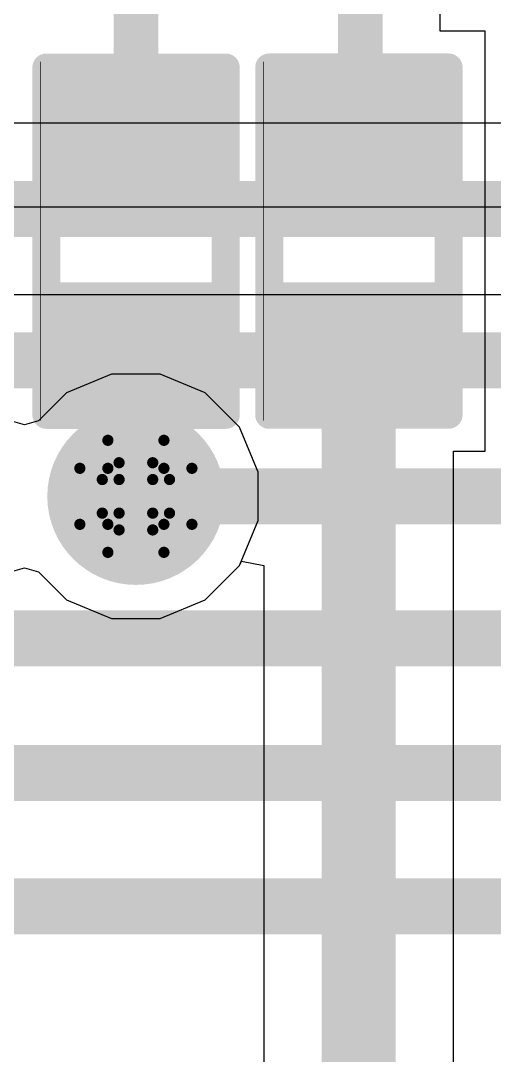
# Model space of a CAD drawing. Header units: inches. Extents: x -3 to 5259, y -3 to 5282.
# Drawn here: x 19.239 to 21.385, y 29.975 to 34.666 of the extents above; entities that cross this region are included whole.
import ezdxf

# ---------------------------------------------------------------- set-up
doc = ezdxf.new("R2010")
doc.units = ezdxf.units.IN
for name, color, linetype in [('Bottom Layer', 5, 'Continuous'), ('Bottom Solder', 6, 'Continuous'), ('Drill Drawing', 1, 'Continuous'), ('Layer 1', 16, 'Continuous'), ('Layer 2', 76, 'Continuous'), ('Top Layer', 1, 'Continuous'), ('Top Overlay', 2, 'Continuous'), ('Top Paste', 8, 'Continuous'), ('Top Solder', 216, 'Continuous'), ('Via Holes', 16, 'Continuous')]:
    doc.layers.add(name, color=color, linetype=linetype)

# ---------------------------------------------------------------- blocks, each defined once
blk = doc.blocks.new('R___0402_111')
at = {"layer": 'Top Layer'}
for points in [[(-0.6985, -0.3175), (-0.6985, 0.3174999999999999), (-0.2413000000000001, 0.3175), (-0.2412999999999999, -0.3174999999999999)], [(0.2413000000000001, -0.3175), (0.2412999999999999, 0.3174999999999999), (0.6985, 0.3175), (0.6985, -0.3174999999999999)]]:
    blk.add_hatch(color=1, dxfattribs=at).paths.add_polyline_path(points)
at = {"layer": 'Top Paste'}
for points in [[(-0.6985, -0.3175), (-0.6985, 0.3174999999999999), (-0.2413000000000001, 0.3175), (-0.2412999999999999, -0.3174999999999999)], [(0.2413000000000001, -0.3175), (0.2412999999999999, 0.3174999999999999), (0.6985, 0.3175), (0.6985, -0.3174999999999999)]]:
    blk.add_hatch(color=8, dxfattribs=at).paths.add_polyline_path(points)
at = {"layer": 'Top Solder'}
for points in [[(-0.75350116, -0.3725011600000001), (-0.75350116, 0.3725011599999999), (-0.18629884, 0.3725011600000001), (-0.1862988399999999, -0.3725011599999999)], [(0.18629884, -0.3725011600000001), (0.1862988399999999, 0.3725011599999999), (0.75350116, 0.3725011600000001), (0.75350116, -0.3725011599999999)]]:
    blk.add_hatch(color=216, dxfattribs=at).paths.add_polyline_path(points)
at = {"layer": 'Top Overlay'}
for points in [[(-0.7874, -0.4064, 0.127, 0.127, 0), (-0.7874, 0.4064, 0.127, 0.127, 0)], [(0.7874, 0.4064, 0.127, 0.127, 0), (-0.7874, 0.4064, 0.127, 0.127, 0)], [(0.7874, -0.4064, 0.127, 0.127, 0), (0.7874, 0.4064, 0.127, 0.127, 0)], [(0.7874, -0.4064, 0.127, 0.127, 0), (-0.7874, -0.4064, 0.127, 0.127, 0)], [(0.8128, -0.4318, 0.0032258, 0.0032258, 0), (-0.8128, -0.4318, 0.0032258, 0.0032258, 0)]]:
    blk.add_lwpolyline(points, format="xyseb", dxfattribs=at)
for points in [[(-0.8191499999999999, 0.4064, 0.0635, 0.0635, 1), (-0.7556499999999999, 0.4064, 0.0635, 0.0635, 1)], [(-0.8191499999999999, 0.4064, 0.0635, 0.0635, 1), (-0.7556499999999999, 0.4064, 0.0635, 0.0635, 1)], [(0.7556499999999999, 0.4064, 0.0635, 0.0635, 1), (0.8191499999999999, 0.4064, 0.0635, 0.0635, 1)], [(0.7556499999999999, 0.4064, 0.0635, 0.0635, 1), (0.8191499999999999, 0.4064, 0.0635, 0.0635, 1)], [(-0.8191499999999999, -0.4064, 0.0635, 0.0635, 1), (-0.7556499999999999, -0.4064, 0.0635, 0.0635, 1)], [(-0.8191499999999999, -0.4064, 0.0635, 0.0635, 1), (-0.7556499999999999, -0.4064, 0.0635, 0.0635, 1)], [(0.7556499999999999, -0.4064, 0.0635, 0.0635, 1), (0.8191499999999999, -0.4064, 0.0635, 0.0635, 1)], [(0.7556499999999999, -0.4064, 0.0635, 0.0635, 1), (0.8191499999999999, -0.4064, 0.0635, 0.0635, 1)], [(-0.81360518, -0.4318, 0.0016129, 0.0016129, 1), (-0.8119948199999999, -0.4318, 0.0016129, 0.0016129, 1)], [(0.8119948199999999, -0.4318, 0.0016129, 0.0016129, 1), (0.81360518, -0.4318, 0.0016129, 0.0016129, 1)]]:
    blk.add_lwpolyline(points, format="xyseb", close=True, dxfattribs=at)
blk = doc.blocks.new('R___0402_133')
at = {"layer": 'Top Layer'}
for points in [[(-0.6985, -0.3175), (-0.6985, 0.3174999999999999), (-0.2413000000000001, 0.3175), (-0.2412999999999999, -0.3174999999999999)], [(0.2413000000000001, -0.3175), (0.2412999999999999, 0.3174999999999999), (0.6985, 0.3175), (0.6985, -0.3174999999999999)]]:
    blk.add_hatch(color=1, dxfattribs=at).paths.add_polyline_path(points)
at = {"layer": 'Top Paste'}
for points in [[(-0.6985, -0.3175), (-0.6985, 0.3174999999999999), (-0.2413000000000001, 0.3175), (-0.2412999999999999, -0.3174999999999999)], [(0.2413000000000001, -0.3175), (0.2412999999999999, 0.3174999999999999), (0.6985, 0.3175), (0.6985, -0.3174999999999999)]]:
    blk.add_hatch(color=8, dxfattribs=at).paths.add_polyline_path(points)
at = {"layer": 'Top Solder'}
for points in [[(-0.75350116, -0.3725011600000001), (-0.75350116, 0.3725011599999999), (-0.18629884, 0.3725011600000001), (-0.1862988399999999, -0.3725011599999999)], [(0.18629884, -0.3725011600000001), (0.1862988399999999, 0.3725011599999999), (0.75350116, 0.3725011600000001), (0.75350116, -0.3725011599999999)]]:
    blk.add_hatch(color=216, dxfattribs=at).paths.add_polyline_path(points)
at = {"layer": 'Top Overlay'}
for points in [[(-0.7874, -0.4064, 0.127, 0.127, 0), (-0.7874, 0.4064, 0.127, 0.127, 0)], [(0.7874, 0.4064, 0.127, 0.127, 0), (-0.7874, 0.4064, 0.127, 0.127, 0)], [(0.7874, -0.4064, 0.127, 0.127, 0), (0.7874, 0.4064, 0.127, 0.127, 0)], [(0.7874, -0.4064, 0.127, 0.127, 0), (-0.7874, -0.4064, 0.127, 0.127, 0)], [(0.8128, -0.4318, 0.0032258, 0.0032258, 0), (-0.8128, -0.4318, 0.0032258, 0.0032258, 0)]]:
    blk.add_lwpolyline(points, format="xyseb", dxfattribs=at)
for points in [[(-0.8191499999999999, 0.4064, 0.0635, 0.0635, 1), (-0.7556499999999999, 0.4064, 0.0635, 0.0635, 1)], [(-0.8191499999999999, 0.4064, 0.0635, 0.0635, 1), (-0.7556499999999999, 0.4064, 0.0635, 0.0635, 1)], [(0.7556499999999999, 0.4064, 0.0635, 0.0635, 1), (0.8191499999999999, 0.4064, 0.0635, 0.0635, 1)], [(0.7556499999999999, 0.4064, 0.0635, 0.0635, 1), (0.8191499999999999, 0.4064, 0.0635, 0.0635, 1)], [(-0.8191499999999999, -0.4064, 0.0635, 0.0635, 1), (-0.7556499999999999, -0.4064, 0.0635, 0.0635, 1)], [(-0.8191499999999999, -0.4064, 0.0635, 0.0635, 1), (-0.7556499999999999, -0.4064, 0.0635, 0.0635, 1)], [(0.7556499999999999, -0.4064, 0.0635, 0.0635, 1), (0.8191499999999999, -0.4064, 0.0635, 0.0635, 1)], [(0.7556499999999999, -0.4064, 0.0635, 0.0635, 1), (0.8191499999999999, -0.4064, 0.0635, 0.0635, 1)], [(-0.81360518, -0.4318, 0.0016129, 0.0016129, 1), (-0.8119948199999999, -0.4318, 0.0016129, 0.0016129, 1)], [(0.8119948199999999, -0.4318, 0.0016129, 0.0016129, 1), (0.81360518, -0.4318, 0.0016129, 0.0016129, 1)]]:
    blk.add_lwpolyline(points, format="xyseb", close=True, dxfattribs=at)

msp = doc.modelspace()

# ---------------------------------------------------------------- hatches: boundary and pattern name
at = {"layer": 'Bottom Layer'}
h = msp.add_hatch(color=5, dxfattribs=at)
edge = h.paths.add_edge_path()
edge.add_arc((19.7612, 32.5092949), 0.2999994, 0, 360)
at = {"layer": 'Bottom Solder'}
h = msp.add_hatch(color=6, dxfattribs=at)
edge = h.paths.add_edge_path()
edge.add_arc((19.7612, 32.5092949), 0.4015993999999999, 0, 360)
at = {"layer": 'Layer 1'}
h = msp.add_hatch(color=16, dxfattribs=at)
edge = h.paths.add_edge_path()
edge.add_arc((19.7612, 32.5092949), 0.2999994, 0, 360)
at = {"layer": 'Layer 2'}
h = msp.add_hatch(color=76, dxfattribs=at)
edge = h.paths.add_edge_path()
edge.add_arc((19.7612, 32.5092949), 0.2999994, 0, 360)
at = {"layer": 'Top Layer'}
h = msp.add_hatch(color=1, dxfattribs=at)
edge = h.paths.add_edge_path()
edge.add_arc((19.7612, 32.5092949), 0.2999994, 0, 360)
at = {"layer": 'Top Solder'}
h = msp.add_hatch(color=216, dxfattribs=at)
edge = h.paths.add_edge_path()
edge.add_arc((19.7612, 32.5092949), 0.4015993999999999, 0, 360)
at = {"layer": 'Via Holes'}
h = msp.add_hatch(color=7, dxfattribs=at)
edge = h.paths.add_edge_path()
edge.add_arc((19.7612, 32.5092949), 0.1499997, 0, 360)

# ---------------------------------------------------------------- linework, layer by layer
at = {"layer": 'Bottom Layer'}
for p, q in [((22.0306519, 34.2006174), (2.26407726, 34.2006174)), ((18.51960482, 33.42368728), (21.86974544, 33.42368728)), ((19.6510021, 33.0632943), (19.44738554, 32.9789536)), ((19.8713979, 33.0632943), (19.6510021, 33.0632943)), ((20.07501446, 32.9789536), (19.8713979, 33.0632943)), ((19.44738554, 32.9789536), (19.31980134, 32.8513694)), ((20.2308587, 32.82310936), (20.07501446, 32.9789536)), ((19.25653756, 32.83317792), (19.19327632, 32.8513694)), ((19.31980134, 32.8513694), (19.25653756, 32.83317792)), ((20.3151994, 32.6194928), (20.2308587, 32.82310936)), ((20.3151994, 32.399097), (20.3151994, 32.6194928)), ((20.2308587, 32.19548044), (20.3151994, 32.399097)), ((19.19327632, 32.1672204), (19.2565401, 32.18541188)), ((19.2565401, 32.18541188), (19.31980134, 32.1672204)), ((20.07501446, 32.0396362), (20.2308587, 32.19548044)), ((19.31980134, 32.1672204), (19.44738554, 32.0396362)), ((19.44738554, 32.0396362), (19.6510021, 31.9552955)), ((19.8713979, 31.9552955), (20.07501446, 32.0396362)), ((19.6510021, 31.9552955), (19.8713979, 31.9552955))]:
    msp.add_line(p, q, dxfattribs=at)
msp.add_lwpolyline([(2.1031708, 33.81215234, 0.254, 0.254, 0), (22.0306519, 33.81215234, 0.254, 0.254, 0)], format="xyseb", dxfattribs=at)
at = {"layer": 'Drill Drawing'}
for points in [[(19.6342, 32.6362949, 0.0508, 0.0508, 0), (19.6342, 32.7632949, 0.0508, 0.0508, 0)], [(19.6342, 32.7632949, 0.0508, 0.0508, 0), (19.8882, 32.7632949, 0.0508, 0.0508, 0)], [(19.8882, 32.6362949, 0.0508, 0.0508, 0), (19.8882, 32.7632949, 0.0508, 0.0508, 0)], [(19.5072, 32.3822949, 0.0508, 0.0508, 0), (19.5072, 32.6362949, 0.0508, 0.0508, 0)], [(19.5072, 32.6362949, 0.0508, 0.0508, 0), (19.6342, 32.6362949, 0.0508, 0.0508, 0)], [(19.685, 32.58549489999999, 0.0508, 0.0508, 0), (19.685, 32.6616949, 0.0508, 0.0508, 0)], [(19.685, 32.6616949, 0.0508, 0.0508, 0), (19.8374, 32.6616949, 0.0508, 0.0508, 0)], [(19.8374, 32.58549489999999, 0.0508, 0.0508, 0), (19.8374, 32.6616949, 0.0508, 0.0508, 0)], [(19.8882, 32.6362949, 0.0508, 0.0508, 0), (20.0152, 32.6362949, 0.0508, 0.0508, 0)], [(20.0152, 32.3822949, 0.0508, 0.0508, 0), (20.0152, 32.6362949, 0.0508, 0.0508, 0)], [(19.6088, 32.43309489999999, 0.0508, 0.0508, 0), (19.6088, 32.58549489999999, 0.0508, 0.0508, 0)], [(19.6088, 32.58549489999999, 0.0508, 0.0508, 0), (19.685, 32.58549489999999, 0.0508, 0.0508, 0)], [(19.8374, 32.58549489999999, 0.0508, 0.0508, 0), (19.9136, 32.58549489999999, 0.0508, 0.0508, 0)], [(19.9136, 32.43309489999999, 0.0508, 0.0508, 0), (19.9136, 32.58549489999999, 0.0508, 0.0508, 0)], [(19.6088, 32.43309489999999, 0.0508, 0.0508, 0), (19.685, 32.43309489999999, 0.0508, 0.0508, 0)], [(19.685, 32.3568949, 0.0508, 0.0508, 0), (19.685, 32.43309489999999, 0.0508, 0.0508, 0)], [(19.8374, 32.43309489999999, 0.0508, 0.0508, 0), (19.9136, 32.43309489999999, 0.0508, 0.0508, 0)], [(19.8374, 32.3568949, 0.0508, 0.0508, 0), (19.8374, 32.43309489999999, 0.0508, 0.0508, 0)], [(19.5072, 32.3822949, 0.0508, 0.0508, 0), (19.6342, 32.3822949, 0.0508, 0.0508, 0)], [(19.6342, 32.2552949, 0.0508, 0.0508, 0), (19.6342, 32.3822949, 0.0508, 0.0508, 0)], [(19.685, 32.3568949, 0.0508, 0.0508, 0), (19.8374, 32.3568949, 0.0508, 0.0508, 0)], [(19.8882, 32.3822949, 0.0508, 0.0508, 0), (20.0152, 32.3822949, 0.0508, 0.0508, 0)], [(19.8882, 32.2552949, 0.0508, 0.0508, 0), (19.8882, 32.3822949, 0.0508, 0.0508, 0)], [(19.6342, 32.2552949, 0.0508, 0.0508, 0), (19.8882, 32.2552949, 0.0508, 0.0508, 0)]]:
    msp.add_lwpolyline(points, format="xyseb", dxfattribs=at)
for points in [[(19.6215, 32.7632949, 0.0254, 0.0254, 1), (19.6469, 32.7632949, 0.0254, 0.0254, 1)], [(19.6215, 32.7632949, 0.0254, 0.0254, 1), (19.6469, 32.7632949, 0.0254, 0.0254, 1)], [(19.8755, 32.7632949, 0.0254, 0.0254, 1), (19.9009, 32.7632949, 0.0254, 0.0254, 1)], [(19.8755, 32.7632949, 0.0254, 0.0254, 1), (19.9009, 32.7632949, 0.0254, 0.0254, 1)], [(19.4945, 32.6362949, 0.0254, 0.0254, 1), (19.5199, 32.6362949, 0.0254, 0.0254, 1)], [(19.4945, 32.6362949, 0.0254, 0.0254, 1), (19.5199, 32.6362949, 0.0254, 0.0254, 1)], [(19.6215, 32.6362949, 0.0254, 0.0254, 1), (19.6469, 32.6362949, 0.0254, 0.0254, 1)], [(19.6215, 32.6362949, 0.0254, 0.0254, 1), (19.6469, 32.6362949, 0.0254, 0.0254, 1)], [(19.6723, 32.6616949, 0.0254, 0.0254, 1), (19.6977, 32.6616949, 0.0254, 0.0254, 1)], [(19.6723, 32.6616949, 0.0254, 0.0254, 1), (19.6977, 32.6616949, 0.0254, 0.0254, 1)], [(19.8247, 32.6616949, 0.0254, 0.0254, 1), (19.8501, 32.6616949, 0.0254, 0.0254, 1)], [(19.8247, 32.6616949, 0.0254, 0.0254, 1), (19.8501, 32.6616949, 0.0254, 0.0254, 1)], [(19.8755, 32.6362949, 0.0254, 0.0254, 1), (19.9009, 32.6362949, 0.0254, 0.0254, 1)], [(19.8755, 32.6362949, 0.0254, 0.0254, 1), (19.9009, 32.6362949, 0.0254, 0.0254, 1)], [(20.0025, 32.6362949, 0.0254, 0.0254, 1), (20.0279, 32.6362949, 0.0254, 0.0254, 1)], [(20.0025, 32.6362949, 0.0254, 0.0254, 1), (20.0279, 32.6362949, 0.0254, 0.0254, 1)], [(19.5961, 32.58549489999999, 0.0254, 0.0254, 1), (19.6215, 32.58549489999999, 0.0254, 0.0254, 1)], [(19.5961, 32.58549489999999, 0.0254, 0.0254, 1), (19.6215, 32.58549489999999, 0.0254, 0.0254, 1)], [(19.6723, 32.58549489999999, 0.0254, 0.0254, 1), (19.6977, 32.58549489999999, 0.0254, 0.0254, 1)], [(19.6723, 32.58549489999999, 0.0254, 0.0254, 1), (19.6977, 32.58549489999999, 0.0254, 0.0254, 1)], [(19.8247, 32.58549489999999, 0.0254, 0.0254, 1), (19.8501, 32.58549489999999, 0.0254, 0.0254, 1)], [(19.8247, 32.58549489999999, 0.0254, 0.0254, 1), (19.8501, 32.58549489999999, 0.0254, 0.0254, 1)], [(19.9009, 32.58549489999999, 0.0254, 0.0254, 1), (19.9263, 32.58549489999999, 0.0254, 0.0254, 1)], [(19.9009, 32.58549489999999, 0.0254, 0.0254, 1), (19.9263, 32.58549489999999, 0.0254, 0.0254, 1)], [(19.5961, 32.43309489999999, 0.0254, 0.0254, 1), (19.6215, 32.43309489999999, 0.0254, 0.0254, 1)], [(19.5961, 32.43309489999999, 0.0254, 0.0254, 1), (19.6215, 32.43309489999999, 0.0254, 0.0254, 1)], [(19.6723, 32.43309489999999, 0.0254, 0.0254, 1), (19.6977, 32.43309489999999, 0.0254, 0.0254, 1)], [(19.6723, 32.43309489999999, 0.0254, 0.0254, 1), (19.6977, 32.43309489999999, 0.0254, 0.0254, 1)], [(19.8247, 32.43309489999999, 0.0254, 0.0254, 1), (19.8501, 32.43309489999999, 0.0254, 0.0254, 1)], [(19.8247, 32.43309489999999, 0.0254, 0.0254, 1), (19.8501, 32.43309489999999, 0.0254, 0.0254, 1)], [(19.9009, 32.43309489999999, 0.0254, 0.0254, 1), (19.9263, 32.43309489999999, 0.0254, 0.0254, 1)], [(19.9009, 32.43309489999999, 0.0254, 0.0254, 1), (19.9263, 32.43309489999999, 0.0254, 0.0254, 1)], [(19.4945, 32.3822949, 0.0254, 0.0254, 1), (19.5199, 32.3822949, 0.0254, 0.0254, 1)], [(19.4945, 32.3822949, 0.0254, 0.0254, 1), (19.5199, 32.3822949, 0.0254, 0.0254, 1)], [(19.6215, 32.3822949, 0.0254, 0.0254, 1), (19.6469, 32.3822949, 0.0254, 0.0254, 1)], [(19.6215, 32.3822949, 0.0254, 0.0254, 1), (19.6469, 32.3822949, 0.0254, 0.0254, 1)], [(19.6723, 32.3568949, 0.0254, 0.0254, 1), (19.6977, 32.3568949, 0.0254, 0.0254, 1)], [(19.6723, 32.3568949, 0.0254, 0.0254, 1), (19.6977, 32.3568949, 0.0254, 0.0254, 1)], [(19.8247, 32.3568949, 0.0254, 0.0254, 1), (19.8501, 32.3568949, 0.0254, 0.0254, 1)], [(19.8247, 32.3568949, 0.0254, 0.0254, 1), (19.8501, 32.3568949, 0.0254, 0.0254, 1)], [(19.8755, 32.3822949, 0.0254, 0.0254, 1), (19.9009, 32.3822949, 0.0254, 0.0254, 1)], [(19.8755, 32.3822949, 0.0254, 0.0254, 1), (19.9009, 32.3822949, 0.0254, 0.0254, 1)], [(20.0025, 32.3822949, 0.0254, 0.0254, 1), (20.0279, 32.3822949, 0.0254, 0.0254, 1)], [(20.0025, 32.3822949, 0.0254, 0.0254, 1), (20.0279, 32.3822949, 0.0254, 0.0254, 1)], [(19.6215, 32.2552949, 0.0254, 0.0254, 1), (19.6469, 32.2552949, 0.0254, 0.0254, 1)], [(19.6215, 32.2552949, 0.0254, 0.0254, 1), (19.6469, 32.2552949, 0.0254, 0.0254, 1)], [(19.8755, 32.2552949, 0.0254, 0.0254, 1), (19.9009, 32.2552949, 0.0254, 0.0254, 1)], [(19.8755, 32.2552949, 0.0254, 0.0254, 1), (19.9009, 32.2552949, 0.0254, 0.0254, 1)]]:
    msp.add_lwpolyline(points, format="xyseb", close=True, dxfattribs=at)
at = {"layer": 'Layer 1'}
for p, q in [((19.6510021, 33.0632943), (19.44738554, 32.9789536)), ((19.8713979, 33.0632943), (19.6510021, 33.0632943)), ((20.07501446, 32.9789536), (19.8713979, 33.0632943)), ((19.44738554, 32.9789536), (19.31980134, 32.8513694)), ((20.2308587, 32.82310936), (20.07501446, 32.9789536)), ((19.25653756, 32.83317792), (19.19327632, 32.8513694)), ((19.31980134, 32.8513694), (19.25653756, 32.83317792)), ((20.3151994, 32.6194928), (20.2308587, 32.82310936)), ((20.3151994, 32.399097), (20.3151994, 32.6194928)), ((20.2308587, 32.19548044), (20.3151994, 32.399097)), ((19.19327632, 32.1672204), (19.2565401, 32.18541188)), ((19.2565401, 32.18541188), (19.31980134, 32.1672204)), ((20.07501446, 32.0396362), (20.2308587, 32.19548044)), ((19.31980134, 32.1672204), (19.44738554, 32.0396362)), ((19.44738554, 32.0396362), (19.6510021, 31.9552955)), ((19.8713979, 31.9552955), (20.07501446, 32.0396362)), ((19.6510021, 31.9552955), (19.8713979, 31.9552955))]:
    msp.add_line(p, q, dxfattribs=at)
at = {"layer": 'Layer 2'}
msp.add_line((53.8419675, 33.82017874), (12.2659521, 33.8201762), dxfattribs=at)
for points in [[(11.76897062, 33.12633202, 0.254, 0.254, 0), (64.51056694, 33.12633202, 0.254, 0.254, 0)], [(19.7612, 32.50929997999999, 0.254, 0.254, 0), (19.76120508, 32.5092949, 0.254, 0.254, 0)], [(19.76120508, 32.5092949, 0.254, 0.254, 0), (64.40918538, 32.5092949, 0.254, 0.254, 0)], [(16.7132, 31.86579606, 0.254, 0.254, 0), (63.86582095999999, 31.86580114, 0.254, 0.254, 0)], [(9.11848824, 31.25481938, 0.254, 0.254, 0), (64.22682354, 31.25481938, 0.254, 0.254, 0)], [(15.45784056, 30.65001744, 0.254, 0.254, 0), (53.12543857999999, 30.65001998, 0.254, 0.254, 0)]]:
    msp.add_lwpolyline(points, format="xyseb", dxfattribs=at)
for points in [[(19.6977, 32.50929997999999, 0.127, 0.127, 1), (19.8247, 32.50929997999999, 0.127, 0.127, 1)], [(19.69770508, 32.5092949, 0.127, 0.127, 1), (19.82470508, 32.5092949, 0.127, 0.127, 1)], [(19.69770508, 32.5092949, 0.127, 0.127, 1), (19.82470508, 32.5092949, 0.127, 0.127, 1)]]:
    msp.add_lwpolyline(points, format="xyseb", close=True, dxfattribs=at)
at = {"layer": 'Top Layer'}
for p, q in [((21.1406232, 34.61885888), (21.14062574, 37.61975458)), ((21.34327964, 34.61885888), (21.1406232, 34.61885888)), ((21.34327964, 33.65365887999999), (21.34327964, 34.61885888)), ((21.34327964, 32.71385888), (21.34327964, 33.65365887999999)), ((21.20091518, 28.51389268), (21.20091518, 32.71385888)), ((21.20091518, 32.71385888), (21.34327964, 32.71385888)), ((19.19327632, 32.1672204), (19.2565401, 32.18541188)), ((19.2565401, 32.18541188), (19.31980134, 32.1672204)), ((20.07501446, 32.0396362), (20.2308587, 32.19548044)), ((20.2308587, 32.19548044), (20.23916958, 32.2155439)), ((20.23916958, 32.2155439), (20.34076958, 32.19533311999999)), ((20.34076958, 32.19533311999999), (20.34076958, 28.51389268)), ((19.31980134, 32.1672204), (19.44738554, 32.0396362)), ((19.44738554, 32.0396362), (19.6510021, 31.9552955)), ((19.8713979, 31.9552955), (20.07501446, 32.0396362)), ((19.6510021, 31.9552955), (19.8713979, 31.9552955))]:
    msp.add_line(p, q, dxfattribs=at)
for points in [[(20.77805598, 34.13625887999999, 0.2032, 0.2032, 0), (20.77805852, 38.47375338, 0.2032, 0.2032, 0)], [(19.76188326, 34.13613695999999, 0.2032, 0.2032, 0), (19.7618858, 35.03135996, 0.2032, 0.2032, 0)], [(20.77084238, 26.792301, 0.3356228999999999, 0.3356228999999999, 0), (20.77084238, 33.19645887999999, 0.3356228999999999, 0.3356228999999999, 0)], [(19.7612, 32.5092949, 0.254, 0.254, 0), (19.7612, 33.19633696, 0.254, 0.254, 0)]]:
    msp.add_lwpolyline(points, format="xyseb", dxfattribs=at)
for points in [[(19.71108326, 34.13613695999999, 0.1016, 0.1016, 1), (19.81268326, 34.13613695999999, 0.1016, 0.1016, 1)], [(20.72725598, 34.13625887999999, 0.1016, 0.1016, 1), (20.82885598, 34.13625887999999, 0.1016, 0.1016, 1)], [(20.68693602, 33.19645887999999, 0.16781018, 0.16781018, 1), (20.85474874, 33.19645887999999, 0.16781018, 0.16781018, 1)], [(19.6977, 33.19633696, 0.127, 0.127, 1), (19.8247, 33.19633696, 0.127, 0.127, 1)], [(19.6977, 32.5092949, 0.127, 0.127, 1), (19.8247, 32.5092949, 0.127, 0.127, 1)]]:
    msp.add_lwpolyline(points, format="xyseb", close=True, dxfattribs=at)

# ---------------------------------------------------------------- block references
at = {"rotation": 270}
for name, p in [('R___0402_133', (19.76188326, 33.66623696)), ('R___0402_111', (20.77177964, 33.66635888))]:
    msp.add_blockref(name, p, dxfattribs=at)

doc.saveas('drawing.dxf')
